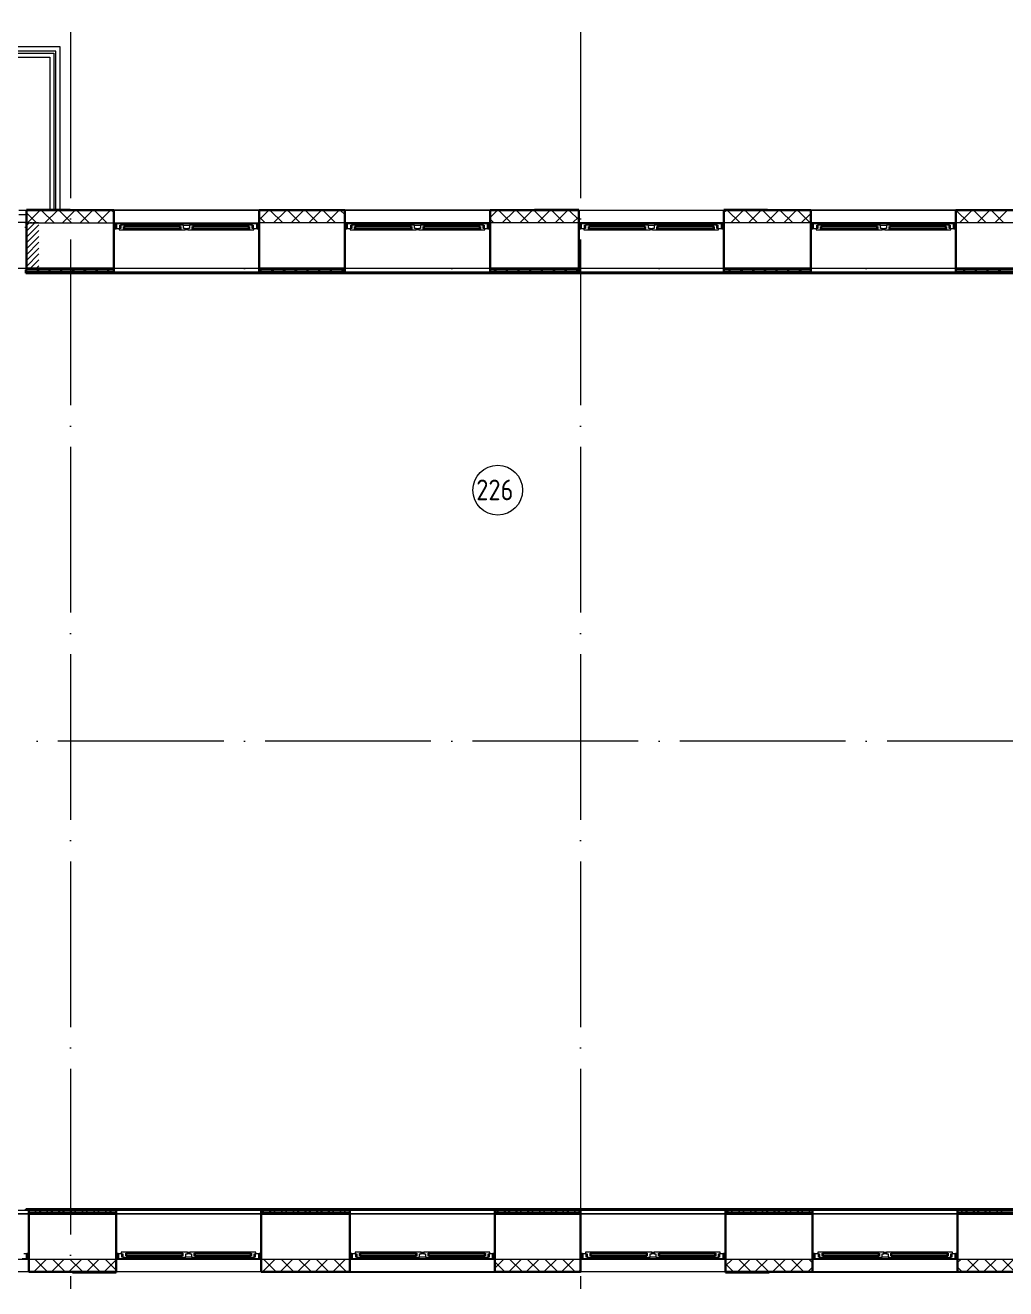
# Model space of a CAD drawing. Header units: millimetres. Extents: x -259809 to 472825, y -397243 to 31861.
# Drawn here: x 113081 to 124906, y -336616 to -321379 of the extents above; entities that cross this region are included whole.
import ezdxf

# ---------------------------------------------------------------- set-up
doc = ezdxf.new("R2010")
doc.units = ezdxf.units.MM
doc.linetypes.add('ADSK_Линия сетки', pattern=[25, 20, -2.5, 0, -2.5])
doc.linetypes.add('ADSK_Штриховая_ш2 п1_5', pattern=[4.5, 3, -1.5])
for name, color, linetype, lineweight in [('_ Окна', 252, 'Continuous', 30), ('Двери', 252, 'Continuous', 9), ('Лестницы', 252, 'Continuous', 9), ('Марки помещений', 252, 'Continuous', 20), ('Ограждение', 252, 'Continuous', 9), ('Окна', 252, 'Continuous', 9), ('Оси', 252, 'Continuous', 9), ('Стены внутренние', 252, 'Continuous', 18), ('Стены наружные', 252, 'Continuous', 18), ('Стены штриховка', 7, 'Continuous', 9)]:
    doc.layers.add(name, color=color, linetype=linetype, lineweight=lineweight)
doc.styles.add('GOST Common_2', font='', dxfattribs={"width": 0.9, "height": 250})
doc.styles.get('GOST Common_2').set_extended_font_data('GOST type B')

# ---------------------------------------------------------------- blocks, each defined once
blk = doc.blocks.new('2 этаж')
at = {"layer": 'Двери', "lineweight": 18, "true_color": 0x636466}
h = blk.add_hatch(dxfattribs=at)
h.set_pattern_fill('FP_2', color=251, style=0, pattern_type=2)
h.set_pattern_definition([(45, (111971.006, 28635.747), (-35.3553, 35.3553), [])])
h.paths.add_polyline_path([(113096, 28361), (113096, 28911), (112946, 28911), (112946, 28361)])
h.paths.add_polyline_path([(111096, 28361), (111246, 28361), (111246, 28911), (111096, 28911), (111096, 28383)])
at = {"layer": '_ Окна', "color": 251, "true_color": 0x636466}
for p, q in [((114026, 28901), (114001, 28901)), ((114001, 28843), (114026, 28843)), ((114026, 28843), (114026, 28901)), ((114124, 28867), (114121, 28867)), ((114121, 28867), (114121, 28835)), ((114121, 28835), (114124, 28835)), ((114801, 28867), (114124, 28867)), ((114124, 28867), (114124, 28835)), ((114124, 28835), (114124, 28867)), ((114124, 28835), (114801, 28835)), ((114801, 28835), (114801, 28867)), ((114801, 28867), (114801, 28835)), ((114804, 28867), (114801, 28867)), ((114801, 28835), (114804, 28835)), ((114804, 28835), (114804, 28867)), ((114951, 28867), (114948, 28867)), ((114948, 28867), (114948, 28835)), ((114948, 28835), (114951, 28835)), ((115628, 28867), (114951, 28867)), ((114951, 28867), (114951, 28835)), ((114951, 28835), (114951, 28867)), ((114951, 28835), (115628, 28835)), ((115628, 28835), (115628, 28867)), ((115628, 28867), (115628, 28835)), ((115631, 28867), (115628, 28867)), ((115628, 28835), (115631, 28835)), ((115631, 28835), (115631, 28867)), ((115751, 28901), (115726, 28901)), ((115726, 28901), (115726, 28843)), ((115726, 28843), (115751, 28843)), ((116811, 28901), (116786, 28901)), ((116786, 28843), (116811, 28843)), ((116811, 28843), (116811, 28901)), ((116909, 28867), (116906, 28867)), ((116906, 28867), (116906, 28835)), ((116906, 28835), (116909, 28835)), ((117586, 28867), (116909, 28867)), ((116909, 28867), (116909, 28835)), ((116909, 28835), (116909, 28867)), ((116909, 28835), (117586, 28835)), ((117586, 28835), (117586, 28867)), ((117586, 28867), (117586, 28835)), ((117589, 28867), (117586, 28867)), ((117586, 28835), (117589, 28835)), ((117589, 28835), (117589, 28867)), ((117736, 28867), (117733, 28867)), ((117733, 28867), (117733, 28835)), ((117733, 28835), (117736, 28835)), ((118413, 28867), (117736, 28867)), ((117736, 28867), (117736, 28835)), ((117736, 28835), (117736, 28867)), ((117736, 28835), (118413, 28835)), ((118413, 28835), (118413, 28867)), ((118413, 28867), (118413, 28835)), ((118416, 28867), (118413, 28867)), ((118413, 28835), (118416, 28835)), ((118416, 28835), (118416, 28867)), ((118536, 28901), (118511, 28901)), ((118511, 28901), (118511, 28843)), ((118511, 28843), (118536, 28843)), ((119631, 28901), (119606, 28901)), ((119606, 28843), (119631, 28843)), ((119631, 28843), (119631, 28901)), ((119729, 28867), (119726, 28867)), ((119726, 28867), (119726, 28835)), ((119726, 28835), (119729, 28835)), ((120406, 28867), (119729, 28867)), ((119729, 28867), (119729, 28835)), ((119729, 28835), (119729, 28867)), ((119729, 28835), (120406, 28835)), ((120406, 28835), (120406, 28867)), ((120406, 28867), (120406, 28835)), ((120409, 28867), (120406, 28867)), ((120406, 28835), (120409, 28835)), ((120409, 28835), (120409, 28867)), ((120556, 28867), (120553, 28867)), ((120553, 28867), (120553, 28835)), ((120553, 28835), (120556, 28835)), ((121233, 28867), (120556, 28867)), ((120556, 28867), (120556, 28835)), ((120556, 28835), (120556, 28867)), ((120556, 28835), (121233, 28835)), ((121233, 28835), (121233, 28867)), ((121233, 28867), (121233, 28835)), ((121236, 28867), (121233, 28867)), ((121233, 28835), (121236, 28835)), ((121236, 28835), (121236, 28867)), ((121356, 28901), (121331, 28901)), ((121331, 28901), (121331, 28843)), ((121331, 28843), (121356, 28843)), ((122431, 28901), (122406, 28901)), ((122406, 28843), (122431, 28843)), ((122431, 28843), (122431, 28901)), ((122529, 28867), (122526, 28867)), ((122526, 28867), (122526, 28835)), ((122526, 28835), (122529, 28835)), ((123206, 28867), (122529, 28867)), ((122529, 28867), (122529, 28835)), ((122529, 28835), (122529, 28867)), ((122529, 28835), (123206, 28835)), ((123206, 28835), (123206, 28867)), ((123206, 28867), (123206, 28835)), ((123209, 28867), (123206, 28867)), ((123206, 28835), (123209, 28835)), ((123209, 28835), (123209, 28867)), ((123356, 28867), (123353, 28867)), ((123353, 28867), (123353, 28835)), ((123353, 28835), (123356, 28835)), ((124033, 28867), (123356, 28867)), ((123356, 28867), (123356, 28835)), ((123356, 28835), (123356, 28867)), ((123356, 28835), (124033, 28835)), ((124033, 28835), (124033, 28867)), ((124033, 28867), (124033, 28835)), ((124036, 28867), (124033, 28867)), ((124033, 28835), (124036, 28835)), ((124036, 28835), (124036, 28867)), ((124156, 28901), (124131, 28901)), ((124131, 28901), (124131, 28843)), ((124131, 28843), (124156, 28843)), ((112976, 16479), (112951, 16479)), ((112951, 16479), (112951, 16421)), ((114051, 16479), (114026, 16479)), ((114051, 16421), (114051, 16479)), ((114149, 16487), (114146, 16487)), ((114146, 16487), (114146, 16455)), ((114826, 16487), (114149, 16487)), ((114149, 16487), (114149, 16455)), ((114149, 16455), (114149, 16487)), ((114826, 16455), (114826, 16487)), ((114826, 16487), (114826, 16455)), ((114829, 16487), (114826, 16487)), ((114829, 16455), (114829, 16487)), ((114976, 16487), (114973, 16487)), ((114973, 16487), (114973, 16455)), ((115653, 16487), (114976, 16487)), ((114976, 16487), (114976, 16455)), ((114976, 16455), (114976, 16487)), ((115653, 16455), (115653, 16487)), ((115653, 16487), (115653, 16455)), ((115656, 16487), (115653, 16487)), ((115656, 16455), (115656, 16487)), ((115776, 16479), (115751, 16479)), ((115751, 16479), (115751, 16421)), ((116871, 16479), (116846, 16479)), ((116871, 16421), (116871, 16479)), ((116969, 16487), (116966, 16487)), ((116966, 16487), (116966, 16455)), ((117646, 16487), (116969, 16487)), ((116969, 16487), (116969, 16455)), ((116969, 16455), (116969, 16487)), ((117646, 16455), (117646, 16487)), ((117646, 16487), (117646, 16455)), ((117649, 16487), (117646, 16487)), ((117649, 16455), (117649, 16487)), ((117796, 16487), (117793, 16487)), ((117793, 16487), (117793, 16455)), ((118473, 16487), (117796, 16487)), ((117796, 16487), (117796, 16455)), ((117796, 16455), (117796, 16487)), ((118473, 16455), (118473, 16487)), ((118473, 16487), (118473, 16455)), ((118476, 16487), (118473, 16487)), ((118476, 16455), (118476, 16487)), ((118596, 16479), (118571, 16479)), ((118571, 16479), (118571, 16421)), ((119651, 16479), (119626, 16479)), ((119651, 16421), (119651, 16479)), ((119749, 16487), (119746, 16487)), ((119746, 16487), (119746, 16455)), ((120426, 16487), (119749, 16487)), ((119749, 16487), (119749, 16455)), ((119749, 16455), (119749, 16487)), ((120426, 16455), (120426, 16487)), ((120426, 16487), (120426, 16455)), ((120429, 16487), (120426, 16487)), ((120429, 16455), (120429, 16487)), ((120576, 16487), (120573, 16487)), ((120573, 16487), (120573, 16455)), ((121253, 16487), (120576, 16487)), ((120576, 16487), (120576, 16455)), ((120576, 16455), (120576, 16487)), ((121253, 16455), (121253, 16487)), ((121253, 16487), (121253, 16455)), ((121256, 16487), (121253, 16487)), ((121256, 16455), (121256, 16487)), ((121376, 16479), (121351, 16479)), ((121351, 16479), (121351, 16421)), ((122451, 16479), (122426, 16479)), ((122451, 16421), (122451, 16479)), ((122549, 16487), (122546, 16487)), ((122546, 16487), (122546, 16455)), ((123226, 16487), (122549, 16487)), ((122549, 16487), (122549, 16455)), ((122549, 16455), (122549, 16487)), ((123226, 16455), (123226, 16487)), ((123226, 16487), (123226, 16455)), ((123229, 16487), (123226, 16487)), ((123229, 16455), (123229, 16487)), ((123376, 16487), (123373, 16487)), ((123373, 16487), (123373, 16455)), ((124053, 16487), (123376, 16487)), ((123376, 16487), (123376, 16455)), ((123376, 16455), (123376, 16487)), ((124053, 16455), (124053, 16487)), ((124053, 16487), (124053, 16455)), ((124056, 16487), (124053, 16487)), ((124056, 16455), (124056, 16487)), ((124176, 16479), (124151, 16479)), ((124151, 16479), (124151, 16421)), ((112951, 16421), (112976, 16421)), ((114026, 16421), (114051, 16421)), ((114146, 16455), (114149, 16455)), ((114149, 16455), (114826, 16455)), ((114826, 16455), (114829, 16455)), ((114973, 16455), (114976, 16455)), ((114976, 16455), (115653, 16455)), ((115653, 16455), (115656, 16455)), ((115751, 16421), (115776, 16421)), ((116846, 16421), (116871, 16421)), ((116966, 16455), (116969, 16455)), ((116969, 16455), (117646, 16455)), ((117646, 16455), (117649, 16455)), ((117793, 16455), (117796, 16455)), ((117796, 16455), (118473, 16455)), ((118473, 16455), (118476, 16455)), ((118571, 16421), (118596, 16421)), ((119626, 16421), (119651, 16421)), ((119746, 16455), (119749, 16455)), ((119749, 16455), (120426, 16455)), ((120426, 16455), (120429, 16455)), ((120573, 16455), (120576, 16455)), ((120576, 16455), (121253, 16455)), ((121253, 16455), (121256, 16455)), ((121351, 16421), (121376, 16421)), ((122426, 16421), (122451, 16421)), ((122546, 16455), (122549, 16455)), ((122549, 16455), (123226, 16455)), ((123226, 16455), (123229, 16455)), ((123373, 16455), (123376, 16455)), ((123376, 16455), (124053, 16455)), ((124053, 16455), (124056, 16455)), ((124151, 16421), (124176, 16421))]:
    blk.add_line(p, q, dxfattribs=at)
at = {"layer": '_ Окна', "color": 251, "lineweight": 18, "true_color": 0x636466}
for p, q in [((114085, 28901), (114026, 28901)), ((114026, 28901), (114026, 28843)), ((114026, 28843), (114064, 28843)), ((114084, 28843), (114064, 28843)), ((114064, 28843), (114064, 28826)), ((114064, 28826), (114120, 28826)), ((114072, 28843), (114072, 28884)), ((114072, 28884), (114084, 28884)), ((114084, 28884), (114084, 28843)), ((114134, 28884), (114084, 28884)), ((114090, 28884), (114085, 28901)), ((114120, 28826), (114121, 28827)), ((114121, 28835), (114121, 28867)), ((114121, 28867), (114139, 28867)), ((114139, 28835), (114121, 28835)), ((114121, 28827), (114122, 28826)), ((114122, 28826), (114137, 28826)), ((114139, 28867), (114134, 28884)), ((114137, 28826), (114139, 28835)), ((114791, 28884), (114786, 28867)), ((114786, 28867), (114804, 28867)), ((114804, 28835), (114786, 28835)), ((114786, 28835), (114788, 28826)), ((114788, 28826), (114803, 28826)), ((114841, 28884), (114791, 28884)), ((114803, 28826), (114804, 28827)), ((114804, 28867), (114804, 28835)), ((114804, 28827), (114805, 28826)), ((114805, 28826), (114861, 28826)), ((114841, 28843), (114841, 28884)), ((114861, 28843), (114841, 28843)), ((114861, 28826), (114861, 28843)), ((114911, 28843), (114891, 28843)), ((114891, 28843), (114891, 28826)), ((114891, 28826), (114947, 28826)), ((114911, 28884), (114911, 28843)), ((114961, 28884), (114911, 28884)), ((114947, 28826), (114948, 28827)), ((114948, 28835), (114948, 28867)), ((114948, 28867), (114966, 28867)), ((114966, 28835), (114948, 28835)), ((114948, 28827), (114949, 28826)), ((114949, 28826), (114964, 28826)), ((114966, 28867), (114961, 28884)), ((114964, 28826), (114966, 28835)), ((115618, 28884), (115613, 28867)), ((115613, 28867), (115631, 28867)), ((115631, 28835), (115613, 28835)), ((115613, 28835), (115615, 28826)), ((115615, 28826), (115630, 28826)), ((115668, 28884), (115618, 28884)), ((115630, 28826), (115631, 28827)), ((115631, 28867), (115631, 28835)), ((115631, 28827), (115632, 28826)), ((115632, 28826), (115688, 28826)), ((115667, 28901), (115662, 28884)), ((115726, 28901), (115667, 28901)), ((115668, 28843), (115668, 28884)), ((115668, 28884), (115680, 28884)), ((115688, 28843), (115668, 28843)), ((115680, 28884), (115680, 28843)), ((115688, 28826), (115688, 28843)), ((115688, 28843), (115726, 28843)), ((115726, 28843), (115726, 28901)), ((116870, 28901), (116811, 28901)), ((116811, 28901), (116811, 28843)), ((116811, 28843), (116849, 28843)), ((116869, 28843), (116849, 28843)), ((116849, 28843), (116849, 28826)), ((116849, 28826), (116905, 28826)), ((116857, 28843), (116857, 28884)), ((116857, 28884), (116869, 28884)), ((116869, 28884), (116869, 28843)), ((116919, 28884), (116869, 28884)), ((116875, 28884), (116870, 28901)), ((116905, 28826), (116906, 28827)), ((116906, 28835), (116906, 28867)), ((116906, 28867), (116924, 28867)), ((116924, 28835), (116906, 28835)), ((116906, 28827), (116907, 28826)), ((116907, 28826), (116922, 28826)), ((116924, 28867), (116919, 28884)), ((116922, 28826), (116924, 28835)), ((117576, 28884), (117571, 28867)), ((117571, 28867), (117589, 28867)), ((117589, 28835), (117571, 28835)), ((117571, 28835), (117573, 28826)), ((117573, 28826), (117588, 28826)), ((117626, 28884), (117576, 28884)), ((117588, 28826), (117589, 28827)), ((117589, 28867), (117589, 28835)), ((117589, 28827), (117590, 28826)), ((117590, 28826), (117646, 28826)), ((117626, 28843), (117626, 28884)), ((117646, 28843), (117626, 28843)), ((117646, 28826), (117646, 28843)), ((117696, 28843), (117676, 28843)), ((117676, 28843), (117676, 28826)), ((117676, 28826), (117732, 28826)), ((117696, 28884), (117696, 28843)), ((117746, 28884), (117696, 28884)), ((117732, 28826), (117733, 28827)), ((117733, 28835), (117733, 28867)), ((117733, 28867), (117751, 28867)), ((117751, 28835), (117733, 28835)), ((117733, 28827), (117734, 28826)), ((117734, 28826), (117749, 28826)), ((117751, 28867), (117746, 28884)), ((117749, 28826), (117751, 28835)), ((118403, 28884), (118398, 28867)), ((118398, 28867), (118416, 28867)), ((118416, 28835), (118398, 28835)), ((118398, 28835), (118400, 28826)), ((118400, 28826), (118415, 28826)), ((118453, 28884), (118403, 28884)), ((118415, 28826), (118416, 28827)), ((118416, 28867), (118416, 28835)), ((118416, 28827), (118417, 28826)), ((118417, 28826), (118473, 28826)), ((118452, 28901), (118447, 28884)), ((118511, 28901), (118452, 28901)), ((118453, 28843), (118453, 28884)), ((118453, 28884), (118465, 28884)), ((118473, 28843), (118453, 28843)), ((118465, 28884), (118465, 28843)), ((118473, 28826), (118473, 28843)), ((118473, 28843), (118511, 28843)), ((118511, 28843), (118511, 28901)), ((119690, 28901), (119631, 28901)), ((119631, 28901), (119631, 28843)), ((119631, 28843), (119669, 28843)), ((119689, 28843), (119669, 28843)), ((119669, 28843), (119669, 28826)), ((119669, 28826), (119725, 28826)), ((119677, 28843), (119677, 28884)), ((119677, 28884), (119689, 28884)), ((119689, 28884), (119689, 28843)), ((119739, 28884), (119689, 28884)), ((119695, 28884), (119690, 28901)), ((119725, 28826), (119726, 28827)), ((119726, 28835), (119726, 28867)), ((119726, 28867), (119744, 28867)), ((119744, 28835), (119726, 28835)), ((119726, 28827), (119727, 28826)), ((119727, 28826), (119742, 28826)), ((119744, 28867), (119739, 28884)), ((119742, 28826), (119744, 28835)), ((120396, 28884), (120391, 28867)), ((120391, 28867), (120409, 28867)), ((120409, 28835), (120391, 28835)), ((120391, 28835), (120393, 28826)), ((120393, 28826), (120408, 28826)), ((120446, 28884), (120396, 28884)), ((120408, 28826), (120409, 28827)), ((120409, 28867), (120409, 28835)), ((120409, 28827), (120410, 28826)), ((120410, 28826), (120466, 28826)), ((120446, 28843), (120446, 28884)), ((120466, 28843), (120446, 28843)), ((120466, 28826), (120466, 28843)), ((120516, 28843), (120496, 28843)), ((120496, 28843), (120496, 28826)), ((120496, 28826), (120552, 28826)), ((120516, 28884), (120516, 28843)), ((120566, 28884), (120516, 28884)), ((120552, 28826), (120553, 28827)), ((120553, 28835), (120553, 28867)), ((120553, 28867), (120571, 28867)), ((120571, 28835), (120553, 28835)), ((120553, 28827), (120554, 28826)), ((120554, 28826), (120569, 28826)), ((120571, 28867), (120566, 28884)), ((120569, 28826), (120571, 28835)), ((121223, 28884), (121218, 28867)), ((121218, 28867), (121236, 28867)), ((121236, 28835), (121218, 28835)), ((121218, 28835), (121220, 28826)), ((121220, 28826), (121235, 28826)), ((121273, 28884), (121223, 28884)), ((121235, 28826), (121236, 28827)), ((121236, 28867), (121236, 28835)), ((121236, 28827), (121237, 28826)), ((121237, 28826), (121293, 28826)), ((121272, 28901), (121267, 28884)), ((121331, 28901), (121272, 28901)), ((121273, 28843), (121273, 28884)), ((121273, 28884), (121285, 28884)), ((121293, 28843), (121273, 28843)), ((121285, 28884), (121285, 28843)), ((121293, 28826), (121293, 28843)), ((121293, 28843), (121331, 28843)), ((121331, 28843), (121331, 28901)), ((122490, 28901), (122431, 28901)), ((122431, 28901), (122431, 28843)), ((122431, 28843), (122469, 28843)), ((122489, 28843), (122469, 28843)), ((122469, 28843), (122469, 28826)), ((122469, 28826), (122525, 28826)), ((122477, 28843), (122477, 28884)), ((122477, 28884), (122489, 28884)), ((122489, 28884), (122489, 28843)), ((122539, 28884), (122489, 28884)), ((122495, 28884), (122490, 28901)), ((122525, 28826), (122526, 28827)), ((122526, 28835), (122526, 28867)), ((122526, 28867), (122544, 28867)), ((122544, 28835), (122526, 28835)), ((122526, 28827), (122527, 28826)), ((122527, 28826), (122542, 28826)), ((122544, 28867), (122539, 28884)), ((122542, 28826), (122544, 28835)), ((123196, 28884), (123191, 28867)), ((123191, 28867), (123209, 28867)), ((123209, 28835), (123191, 28835)), ((123191, 28835), (123193, 28826)), ((123193, 28826), (123208, 28826)), ((123246, 28884), (123196, 28884)), ((123208, 28826), (123209, 28827)), ((123209, 28867), (123209, 28835)), ((123209, 28827), (123210, 28826)), ((123210, 28826), (123266, 28826)), ((123246, 28843), (123246, 28884)), ((123266, 28843), (123246, 28843)), ((123266, 28826), (123266, 28843)), ((123316, 28843), (123296, 28843)), ((123296, 28843), (123296, 28826)), ((123296, 28826), (123352, 28826)), ((123316, 28884), (123316, 28843)), ((123366, 28884), (123316, 28884)), ((123352, 28826), (123353, 28827)), ((123353, 28835), (123353, 28867)), ((123353, 28867), (123371, 28867)), ((123371, 28835), (123353, 28835)), ((123353, 28827), (123354, 28826)), ((123354, 28826), (123369, 28826)), ((123371, 28867), (123366, 28884)), ((123369, 28826), (123371, 28835)), ((124023, 28884), (124018, 28867)), ((124018, 28867), (124036, 28867)), ((124036, 28835), (124018, 28835)), ((124018, 28835), (124020, 28826)), ((124020, 28826), (124035, 28826)), ((124073, 28884), (124023, 28884)), ((124035, 28826), (124036, 28827)), ((124036, 28867), (124036, 28835)), ((124036, 28827), (124037, 28826)), ((124037, 28826), (124093, 28826)), ((124072, 28901), (124067, 28884)), ((124131, 28901), (124072, 28901)), ((124073, 28843), (124073, 28884)), ((124073, 28884), (124085, 28884)), ((124093, 28843), (124073, 28843)), ((124085, 28884), (124085, 28843)), ((124093, 28826), (124093, 28843)), ((124093, 28843), (124131, 28843)), ((124131, 28843), (124131, 28901)), ((112951, 16479), (112913, 16479)), ((112951, 16421), (112951, 16479)), ((114089, 16479), (114051, 16479)), ((114051, 16479), (114051, 16421)), ((114145, 16496), (114089, 16496)), ((114089, 16496), (114089, 16479)), ((114089, 16479), (114109, 16479)), ((114097, 16438), (114097, 16479)), ((114109, 16479), (114109, 16438)), ((114146, 16495), (114145, 16496)), ((114147, 16496), (114146, 16495)), ((114146, 16455), (114146, 16487)), ((114146, 16487), (114164, 16487)), ((114162, 16496), (114147, 16496)), ((114164, 16487), (114162, 16496)), ((114813, 16496), (114811, 16487)), ((114811, 16487), (114829, 16487)), ((114828, 16496), (114813, 16496)), ((114829, 16495), (114828, 16496)), ((114830, 16496), (114829, 16495)), ((114829, 16487), (114829, 16455)), ((114886, 16496), (114830, 16496)), ((114866, 16438), (114866, 16479)), ((114866, 16479), (114886, 16479)), ((114886, 16479), (114886, 16496)), ((114972, 16496), (114916, 16496)), ((114916, 16496), (114916, 16479)), ((114916, 16479), (114936, 16479)), ((114936, 16479), (114936, 16438)), ((114973, 16495), (114972, 16496)), ((114974, 16496), (114973, 16495)), ((114973, 16455), (114973, 16487)), ((114973, 16487), (114991, 16487)), ((114989, 16496), (114974, 16496)), ((114991, 16487), (114989, 16496)), ((115640, 16496), (115638, 16487)), ((115638, 16487), (115656, 16487)), ((115655, 16496), (115640, 16496)), ((115656, 16495), (115655, 16496)), ((115657, 16496), (115656, 16495)), ((115656, 16487), (115656, 16455)), ((115713, 16496), (115657, 16496)), ((115693, 16438), (115693, 16479)), ((115693, 16479), (115713, 16479)), ((115705, 16479), (115705, 16438)), ((115713, 16479), (115713, 16496)), ((115751, 16479), (115713, 16479)), ((115751, 16421), (115751, 16479)), ((116909, 16479), (116871, 16479)), ((116871, 16479), (116871, 16421)), ((116965, 16496), (116909, 16496)), ((116909, 16496), (116909, 16479)), ((116909, 16479), (116929, 16479)), ((116917, 16438), (116917, 16479)), ((116929, 16479), (116929, 16438)), ((116966, 16495), (116965, 16496)), ((116967, 16496), (116966, 16495)), ((116966, 16455), (116966, 16487)), ((116966, 16487), (116984, 16487)), ((116982, 16496), (116967, 16496)), ((116984, 16487), (116982, 16496)), ((117633, 16496), (117631, 16487)), ((117631, 16487), (117649, 16487)), ((117648, 16496), (117633, 16496)), ((117649, 16495), (117648, 16496)), ((117650, 16496), (117649, 16495)), ((117649, 16487), (117649, 16455)), ((117706, 16496), (117650, 16496)), ((117686, 16438), (117686, 16479)), ((117686, 16479), (117706, 16479)), ((117706, 16479), (117706, 16496)), ((117792, 16496), (117736, 16496)), ((117736, 16496), (117736, 16479)), ((117736, 16479), (117756, 16479)), ((117756, 16479), (117756, 16438)), ((117793, 16495), (117792, 16496)), ((117794, 16496), (117793, 16495)), ((117793, 16455), (117793, 16487)), ((117793, 16487), (117811, 16487)), ((117809, 16496), (117794, 16496)), ((117811, 16487), (117809, 16496)), ((118460, 16496), (118458, 16487)), ((118458, 16487), (118476, 16487)), ((118475, 16496), (118460, 16496)), ((118476, 16495), (118475, 16496)), ((118477, 16496), (118476, 16495)), ((118476, 16487), (118476, 16455)), ((118533, 16496), (118477, 16496)), ((118513, 16438), (118513, 16479)), ((118513, 16479), (118533, 16479)), ((118525, 16479), (118525, 16438)), ((118533, 16479), (118533, 16496)), ((118571, 16479), (118533, 16479)), ((118571, 16421), (118571, 16479)), ((119689, 16479), (119651, 16479)), ((119651, 16479), (119651, 16421)), ((119745, 16496), (119689, 16496)), ((119689, 16496), (119689, 16479)), ((119689, 16479), (119709, 16479)), ((119697, 16438), (119697, 16479)), ((119709, 16479), (119709, 16438)), ((119746, 16495), (119745, 16496)), ((119747, 16496), (119746, 16495)), ((119746, 16455), (119746, 16487)), ((119746, 16487), (119764, 16487)), ((119762, 16496), (119747, 16496)), ((119764, 16487), (119762, 16496)), ((120413, 16496), (120411, 16487)), ((120411, 16487), (120429, 16487)), ((120428, 16496), (120413, 16496)), ((120429, 16495), (120428, 16496)), ((120430, 16496), (120429, 16495)), ((120429, 16487), (120429, 16455)), ((120486, 16496), (120430, 16496)), ((120466, 16438), (120466, 16479)), ((120466, 16479), (120486, 16479)), ((120486, 16479), (120486, 16496)), ((120572, 16496), (120516, 16496)), ((120516, 16496), (120516, 16479)), ((120516, 16479), (120536, 16479)), ((120536, 16479), (120536, 16438)), ((120573, 16495), (120572, 16496)), ((120574, 16496), (120573, 16495)), ((120573, 16455), (120573, 16487)), ((120573, 16487), (120591, 16487)), ((120589, 16496), (120574, 16496)), ((120591, 16487), (120589, 16496)), ((121240, 16496), (121238, 16487)), ((121238, 16487), (121256, 16487)), ((121255, 16496), (121240, 16496)), ((121256, 16495), (121255, 16496)), ((121257, 16496), (121256, 16495)), ((121256, 16487), (121256, 16455)), ((121313, 16496), (121257, 16496)), ((121293, 16438), (121293, 16479)), ((121293, 16479), (121313, 16479)), ((121305, 16479), (121305, 16438)), ((121313, 16479), (121313, 16496)), ((121351, 16479), (121313, 16479)), ((121351, 16421), (121351, 16479)), ((122489, 16479), (122451, 16479)), ((122451, 16479), (122451, 16421)), ((122545, 16496), (122489, 16496)), ((122489, 16496), (122489, 16479)), ((122489, 16479), (122509, 16479)), ((122497, 16438), (122497, 16479)), ((122509, 16479), (122509, 16438)), ((122546, 16495), (122545, 16496)), ((122547, 16496), (122546, 16495)), ((122546, 16455), (122546, 16487)), ((122546, 16487), (122564, 16487)), ((122562, 16496), (122547, 16496)), ((122564, 16487), (122562, 16496)), ((123213, 16496), (123211, 16487)), ((123211, 16487), (123229, 16487)), ((123228, 16496), (123213, 16496)), ((123229, 16495), (123228, 16496)), ((123230, 16496), (123229, 16495)), ((123229, 16487), (123229, 16455)), ((123286, 16496), (123230, 16496)), ((123266, 16438), (123266, 16479)), ((123266, 16479), (123286, 16479)), ((123286, 16479), (123286, 16496)), ((123372, 16496), (123316, 16496)), ((123316, 16496), (123316, 16479)), ((123316, 16479), (123336, 16479)), ((123336, 16479), (123336, 16438)), ((123373, 16495), (123372, 16496)), ((123374, 16496), (123373, 16495)), ((123373, 16455), (123373, 16487)), ((123373, 16487), (123391, 16487)), ((123389, 16496), (123374, 16496)), ((123391, 16487), (123389, 16496)), ((124040, 16496), (124038, 16487)), ((124038, 16487), (124056, 16487)), ((124055, 16496), (124040, 16496)), ((124056, 16495), (124055, 16496)), ((124057, 16496), (124056, 16495)), ((124056, 16487), (124056, 16455)), ((124113, 16496), (124057, 16496)), ((124093, 16438), (124093, 16479)), ((124093, 16479), (124113, 16479)), ((124105, 16479), (124105, 16438)), ((124113, 16479), (124113, 16496)), ((124151, 16479), (124113, 16479)), ((124151, 16421), (124151, 16479)), ((112892, 16421), (112951, 16421)), ((114051, 16421), (114110, 16421)), ((114109, 16438), (114097, 16438)), ((114109, 16438), (114159, 16438)), ((114110, 16421), (114115, 16438)), ((114164, 16455), (114146, 16455)), ((114159, 16438), (114164, 16455)), ((114829, 16455), (114811, 16455)), ((114811, 16455), (114816, 16438)), ((114816, 16438), (114866, 16438)), ((114936, 16438), (114986, 16438)), ((114991, 16455), (114973, 16455)), ((114986, 16438), (114991, 16455)), ((115656, 16455), (115638, 16455)), ((115638, 16455), (115643, 16438)), ((115643, 16438), (115693, 16438)), ((115687, 16438), (115692, 16421)), ((115692, 16421), (115751, 16421)), ((115705, 16438), (115693, 16438)), ((116871, 16421), (116930, 16421)), ((116929, 16438), (116917, 16438)), ((116929, 16438), (116979, 16438)), ((116930, 16421), (116935, 16438)), ((116984, 16455), (116966, 16455)), ((116979, 16438), (116984, 16455)), ((117649, 16455), (117631, 16455)), ((117631, 16455), (117636, 16438)), ((117636, 16438), (117686, 16438)), ((117756, 16438), (117806, 16438)), ((117811, 16455), (117793, 16455)), ((117806, 16438), (117811, 16455)), ((118476, 16455), (118458, 16455)), ((118458, 16455), (118463, 16438)), ((118463, 16438), (118513, 16438)), ((118507, 16438), (118512, 16421)), ((118512, 16421), (118571, 16421)), ((118525, 16438), (118513, 16438)), ((119651, 16421), (119710, 16421)), ((119709, 16438), (119697, 16438)), ((119709, 16438), (119759, 16438)), ((119710, 16421), (119715, 16438)), ((119764, 16455), (119746, 16455)), ((119759, 16438), (119764, 16455)), ((120429, 16455), (120411, 16455)), ((120411, 16455), (120416, 16438)), ((120416, 16438), (120466, 16438)), ((120536, 16438), (120586, 16438)), ((120591, 16455), (120573, 16455)), ((120586, 16438), (120591, 16455)), ((121256, 16455), (121238, 16455)), ((121238, 16455), (121243, 16438)), ((121243, 16438), (121293, 16438)), ((121287, 16438), (121292, 16421)), ((121292, 16421), (121351, 16421)), ((121305, 16438), (121293, 16438)), ((122451, 16421), (122510, 16421)), ((122509, 16438), (122497, 16438)), ((122509, 16438), (122559, 16438)), ((122510, 16421), (122515, 16438)), ((122564, 16455), (122546, 16455)), ((122559, 16438), (122564, 16455)), ((123229, 16455), (123211, 16455)), ((123211, 16455), (123216, 16438)), ((123216, 16438), (123266, 16438)), ((123336, 16438), (123386, 16438)), ((123391, 16455), (123373, 16455)), ((123386, 16438), (123391, 16455)), ((124056, 16455), (124038, 16455)), ((124038, 16455), (124043, 16438)), ((124043, 16438), (124093, 16438)), ((124087, 16438), (124092, 16421)), ((124092, 16421), (124151, 16421)), ((124105, 16438), (124093, 16438))]:
    blk.add_line(p, q, dxfattribs=at)
at = {"layer": 'Двери', "color": 251, "true_color": 0x636466}
for p, q in [((112946, 28911), (112926, 28911)), ((112926, 28861), (112946, 28861)), ((112946, 28861), (112946, 28911))]:
    blk.add_line(p, q, dxfattribs=at)
at = {"layer": 'Двери', "color": 251, "linetype": 'ADSK_Штриховая_ш2 п1_5', "true_color": 0x636466}
for p, q in [((113096, 28911), (112946, 28911)), ((112946, 28911), (112946, 28361)), ((112946, 28361), (113096, 28361))]:
    blk.add_line(p, q, dxfattribs=at)
at = {"layer": 'Лестницы', "color": 251, "true_color": 0x636466}
for p, q in [((113351, 31033), (110626, 31033)), ((113301, 30983), (110676, 30983)), ((113301, 29068), (113301, 30983)), ((113351, 29068), (113351, 31033)), ((112854, 29063), (112946, 29063)), ((112854, 29013), (112946, 29013))]:
    blk.add_line(p, q, dxfattribs=at)
at = {"layer": 'Марки помещений', "color": 251, "true_color": 0x636466}
blk.add_circle((118629, 25688), 300, dxfattribs=at)
at = {"layer": 'Ограждение', "color": 251, "true_color": 0x636466}
for p, q in [((110701, 30958), (113276, 30958)), ((113276, 30958), (113276, 29068)), ((110751, 30908), (113226, 30908)), ((113226, 30908), (113226, 29068))]:
    blk.add_line(p, q, dxfattribs=at)
at = {"layer": 'Окна', "color": 251, "true_color": 0x636466}
for p, q in [((115667, 28901), (114085, 28901)), ((114120, 28826), (114122, 28826)), ((114791, 28884), (114134, 28884)), ((114137, 28826), (114788, 28826)), ((114803, 28826), (114805, 28826)), ((114841, 28884), (114911, 28884)), ((114861, 28843), (114891, 28843)), ((114891, 28826), (114861, 28826)), ((114947, 28826), (114949, 28826)), ((115618, 28884), (114961, 28884)), ((114964, 28826), (115615, 28826)), ((115630, 28826), (115632, 28826)), ((118452, 28901), (116870, 28901)), ((116905, 28826), (116907, 28826)), ((117576, 28884), (116919, 28884)), ((116922, 28826), (117573, 28826)), ((117588, 28826), (117590, 28826)), ((117626, 28884), (117696, 28884)), ((117646, 28843), (117676, 28843)), ((117676, 28826), (117646, 28826)), ((117732, 28826), (117734, 28826)), ((118403, 28884), (117746, 28884)), ((117749, 28826), (118400, 28826)), ((118415, 28826), (118417, 28826)), ((121272, 28901), (119690, 28901)), ((119725, 28826), (119727, 28826)), ((120396, 28884), (119739, 28884)), ((119742, 28826), (120393, 28826)), ((120408, 28826), (120410, 28826)), ((120446, 28884), (120516, 28884)), ((120466, 28843), (120496, 28843)), ((120496, 28826), (120466, 28826)), ((120552, 28826), (120554, 28826)), ((121223, 28884), (120566, 28884)), ((120569, 28826), (121220, 28826)), ((121235, 28826), (121237, 28826)), ((124072, 28901), (122490, 28901)), ((122525, 28826), (122527, 28826)), ((123196, 28884), (122539, 28884)), ((122542, 28826), (123193, 28826)), ((123208, 28826), (123210, 28826)), ((123246, 28884), (123316, 28884)), ((123266, 28843), (123296, 28843)), ((123296, 28826), (123266, 28826)), ((123352, 28826), (123354, 28826)), ((124023, 28884), (123366, 28884)), ((123369, 28826), (124020, 28826)), ((124035, 28826), (124037, 28826)), ((114147, 16496), (114145, 16496)), ((114813, 16496), (114162, 16496)), ((114830, 16496), (114828, 16496)), ((114886, 16496), (114916, 16496)), ((114916, 16479), (114886, 16479)), ((114974, 16496), (114972, 16496)), ((115640, 16496), (114989, 16496)), ((115657, 16496), (115655, 16496)), ((116967, 16496), (116965, 16496)), ((117633, 16496), (116982, 16496)), ((117650, 16496), (117648, 16496)), ((117706, 16496), (117736, 16496)), ((117736, 16479), (117706, 16479)), ((117794, 16496), (117792, 16496)), ((118460, 16496), (117809, 16496)), ((118477, 16496), (118475, 16496)), ((119747, 16496), (119745, 16496)), ((120413, 16496), (119762, 16496)), ((120430, 16496), (120428, 16496)), ((120486, 16496), (120516, 16496)), ((120516, 16479), (120486, 16479)), ((120574, 16496), (120572, 16496)), ((121240, 16496), (120589, 16496)), ((121257, 16496), (121255, 16496)), ((122547, 16496), (122545, 16496)), ((123213, 16496), (122562, 16496)), ((123230, 16496), (123228, 16496)), ((123286, 16496), (123316, 16496)), ((123316, 16479), (123286, 16479)), ((123374, 16496), (123372, 16496)), ((124040, 16496), (123389, 16496)), ((124057, 16496), (124055, 16496)), ((114110, 16421), (115692, 16421)), ((114159, 16438), (114816, 16438)), ((114936, 16438), (114866, 16438)), ((114986, 16438), (115643, 16438)), ((116930, 16421), (118512, 16421)), ((116979, 16438), (117636, 16438)), ((117756, 16438), (117686, 16438)), ((117806, 16438), (118463, 16438)), ((119710, 16421), (121292, 16421)), ((119759, 16438), (120416, 16438)), ((120536, 16438), (120466, 16438)), ((120586, 16438), (121243, 16438)), ((122510, 16421), (124092, 16421)), ((122559, 16438), (123216, 16438)), ((123336, 16438), (123266, 16438)), ((123386, 16438), (124043, 16438))]:
    blk.add_line(p, q, dxfattribs=at)
at = {"layer": 'Оси', "color": 251, "linetype": 'ADSK_Линия сетки', "ltscale": 100, "true_color": 0x636466}
for p, q in [((113476, 33711), (113476, 16057)), ((119626, 33711), (119626, 16057)), ((165326, 28361), (93604, 28361)), ((165326, 22661), (93566, 22661)), ((165326, 16961), (93604, 16961))]:
    blk.add_line(p, q, dxfattribs=at)
at = {"layer": 'Стены внутренние', "color": 251, "lineweight": 30, "true_color": 0x636466}
for p, q in [((112946, 28361), (112946, 29063)), ((114001, 29063), (112946, 29063)), ((114001, 28361), (114001, 29063)), ((115751, 28361), (115751, 29063)), ((115751, 29063), (116786, 29063)), ((116786, 28361), (116786, 29063)), ((118536, 28361), (118536, 29063)), ((119606, 29063), (118536, 29063)), ((119606, 28361), (119606, 29063)), ((121356, 28361), (121356, 29063)), ((121356, 29063), (122406, 29063)), ((122406, 28361), (122406, 29063)), ((124156, 28361), (124156, 29063)), ((124156, 29063), (125186, 29063)), ((114001, 28361), (112946, 28361)), ((116786, 28361), (115751, 28361)), ((119606, 28361), (118536, 28361)), ((122406, 28361), (121356, 28361)), ((125186, 28361), (124156, 28361)), ((112976, 16961), (114026, 16961)), ((112976, 16961), (112976, 16259)), ((114026, 16961), (114026, 16259)), ((115776, 16961), (116846, 16961)), ((115776, 16961), (115776, 16259)), ((116846, 16961), (116846, 16259)), ((118596, 16961), (119626, 16961)), ((118596, 16961), (118596, 16259)), ((119626, 16961), (119626, 16259)), ((121376, 16961), (122426, 16961)), ((121376, 16961), (121376, 16259)), ((122426, 16961), (122426, 16259)), ((124176, 16961), (125246, 16961)), ((124176, 16961), (124176, 16259)), ((114026, 16259), (112976, 16259)), ((115776, 16259), (116846, 16259)), ((118596, 16259), (119626, 16259)), ((121376, 16259), (122426, 16259)), ((124176, 16259), (125246, 16259))]:
    blk.add_line(p, q, dxfattribs=at)
at = {"layer": 'Стены внутренние', "color": 251, "linetype": 'Continuous', "lineweight": 9, "true_color": 0x636466}
for p, q in [((112947, 29054), (112946, 29055)), ((113066, 28911), (112948, 29028)), ((112956, 28911), (113106, 29061)), ((113086, 29063), (113085, 29061)), ((113278, 28911), (113128, 29061)), ((113168, 28911), (113318, 29061)), ((113490, 28911), (113340, 29061)), ((113380, 28911), (113530, 29061)), ((113529, 29061), (113528, 29063)), ((113702, 28911), (113552, 29061)), ((113593, 28911), (113743, 29061)), ((113914, 28911), (113764, 29061)), ((113805, 28911), (113955, 29061)), ((113999, 29038), (113976, 29061)), ((115751, 28948), (115864, 29061)), ((115823, 28911), (115751, 28983)), ((116036, 28911), (115886, 29061)), ((115902, 29063), (115901, 29061)), ((115926, 28911), (116076, 29061)), ((116248, 28911), (116098, 29061)), ((116138, 28911), (116288, 29061)), ((116460, 28911), (116310, 29061)), ((116350, 28911), (116500, 29061)), ((116672, 28911), (116522, 29061)), ((116562, 28911), (116712, 29061)), ((116784, 29011), (116734, 29061)), ((118536, 28975), (118622, 29061)), ((118581, 28911), (118536, 28956)), ((118793, 28911), (118643, 29061)), ((118684, 28911), (118834, 29061)), ((118809, 29061), (118808, 29063)), ((119005, 28911), (118855, 29061)), ((118896, 28911), (119046, 29061)), ((119218, 28911), (119068, 29061)), ((119108, 28911), (119258, 29061)), ((119430, 28911), (119280, 29061)), ((119320, 28911), (119470, 29061)), ((119395, 29061), (119395, 29062)), ((119606, 28947), (119492, 29061)), ((119532, 28911), (119606, 28985)), ((121358, 29039), (121379, 29061)), ((121551, 28911), (121401, 29061)), ((121441, 28911), (121591, 29061)), ((121763, 28911), (121613, 29061)), ((121654, 28911), (121804, 29061)), ((121975, 28911), (121825, 29061)), ((121866, 28911), (122016, 29061)), ((122187, 28911), (122037, 29061)), ((122078, 28911), (122228, 29061)), ((122094, 29061), (122093, 29063)), ((122399, 28911), (122249, 29061)), ((122290, 28911), (122404, 29025)), ((124309, 28911), (124159, 29061)), ((124199, 28911), (124349, 29061)), ((124521, 28911), (124371, 29061)), ((124411, 28911), (124561, 29061)), ((124733, 28911), (124583, 29061)), ((124623, 28911), (124773, 29061)), ((116775, 28911), (116786, 28922)), ((113034, 16261), (113184, 16411)), ((113200, 16261), (113050, 16411)), ((113246, 16261), (113396, 16411)), ((113412, 16261), (113262, 16411)), ((113458, 16261), (113608, 16411)), ((113624, 16261), (113474, 16411)), ((113670, 16261), (113820, 16411)), ((113836, 16261), (113686, 16411)), ((113883, 16261), (114026, 16404)), ((114024, 16285), (113898, 16411)), ((114024, 16332), (114026, 16332)), ((115792, 16261), (115942, 16411)), ((115958, 16261), (115808, 16411)), ((116004, 16261), (116154, 16411)), ((116170, 16261), (116020, 16411)), ((116216, 16261), (116366, 16411)), ((116382, 16261), (116232, 16411)), ((116428, 16261), (116578, 16411)), ((116594, 16261), (116444, 16411)), ((116640, 16261), (116790, 16411)), ((116806, 16261), (116656, 16411)), ((118715, 16261), (118596, 16380)), ((118598, 16309), (118700, 16411)), ((118762, 16261), (118912, 16411)), ((118927, 16261), (118777, 16411)), ((118974, 16261), (119124, 16411)), ((119140, 16261), (118990, 16411)), ((119186, 16261), (119336, 16411)), ((119352, 16261), (119202, 16411)), ((119398, 16261), (119548, 16411)), ((119564, 16261), (119414, 16411)), ((119626, 16411), (119626, 16411)), ((121473, 16261), (121376, 16358)), ((121378, 16332), (121457, 16411)), ((121519, 16261), (121669, 16411)), ((121685, 16261), (121535, 16411)), ((121731, 16261), (121881, 16411)), ((121897, 16261), (121747, 16411)), ((121944, 16261), (122094, 16411)), ((122109, 16261), (121959, 16411)), ((122156, 16261), (122306, 16411)), ((122322, 16261), (122172, 16411)), ((122368, 16261), (122424, 16317)), ((122426, 16368), (122384, 16411)), ((124176, 16372), (124215, 16411)), ((124178, 16307), (124176, 16310)), ((124231, 16261), (124178, 16313)), ((124277, 16261), (124427, 16411)), ((124443, 16261), (124293, 16411)), ((124489, 16261), (124639, 16411)), ((124655, 16261), (124505, 16411)), ((124701, 16261), (124851, 16411)), ((124867, 16261), (124717, 16411)), ((112988, 16261), (112978, 16270)), ((113086, 16261), (113085, 16259)), ((115902, 16261), (115902, 16261)), ((118600, 16261), (118599, 16259)), ((119396, 16259), (119394, 16261)), ((119421, 16261), (119420, 16259)), ((119610, 16261), (119624, 16275)), ((121415, 16261), (121414, 16259)), ((122237, 16261), (122236, 16259)), ((124675, 16259), (124674, 16261))]:
    blk.add_line(p, q, dxfattribs=at)
at = {"layer": 'Стены внутренние', "color": 251, "true_color": 0x636466}
for p, q in [((114001, 29063), (115751, 29063)), ((116786, 29063), (118536, 29063)), ((119606, 29063), (121356, 29063)), ((122406, 29063), (124156, 29063)), ((111246, 28921), (112946, 28921)), ((112946, 28911), (115750, 28911)), ((131231, 28911), (115751, 28911)), ((118536, 28911), (115751, 28911)), ((112946, 28361), (111246, 28361)), ((115751, 28361), (114001, 28361)), ((118536, 28361), (116786, 28361)), ((121356, 28361), (119606, 28361)), ((124156, 28361), (122406, 28361)), ((111226, 16961), (112976, 16961)), ((114026, 16961), (115776, 16961)), ((116846, 16961), (118596, 16961)), ((119626, 16961), (121376, 16961)), ((122426, 16961), (124176, 16961)), ((114026, 16411), (107126, 16411)), ((119626, 16411), (114027, 16411)), ((122426, 16411), (119632, 16411)), ((130724, 16411), (122431, 16411)), ((112976, 16259), (111226, 16259)), ((115776, 16259), (114026, 16259)), ((118596, 16259), (116846, 16259)), ((121376, 16259), (119626, 16259)), ((124176, 16259), (122426, 16259))]:
    blk.add_line(p, q, dxfattribs=at)
at = {"layer": 'Стены наружные', "color": 251, "lineweight": 30, "true_color": 0x636466}
for p, q in [((113471, 29068), (112946, 29068)), ((112946, 29068), (112946, 29063)), ((112946, 29063), (113471, 29063)), ((113471, 29068), (113471, 29063)), ((119071, 29068), (119606, 29068)), ((119071, 29068), (119071, 29063)), ((119071, 29063), (119606, 29063)), ((119606, 29068), (119606, 29063)), ((121881, 29068), (121356, 29068)), ((121356, 29068), (121356, 29063)), ((121356, 29063), (121881, 29063)), ((121881, 29068), (121881, 29063)), ((112936, 28346), (112946, 28346)), ((112936, 28316), (112936, 28346)), ((112946, 28346), (112946, 28361)), ((114001, 28316), (114001, 28361)), ((115751, 28316), (115751, 28361)), ((116786, 28316), (116786, 28361)), ((118536, 28316), (118536, 28361)), ((119606, 28316), (119606, 28361)), ((121356, 28316), (121356, 28361)), ((122406, 28316), (122406, 28361)), ((124156, 28316), (124156, 28361)), ((114001, 28316), (112936, 28316)), ((130071, 28311), (112936, 28311)), ((112936, 28306), (112936, 28311)), ((112936, 28306), (130071, 28306)), ((116786, 28316), (115751, 28316)), ((119606, 28316), (118536, 28316)), ((122406, 28316), (121356, 28316)), ((125186, 28316), (124156, 28316)), ((130071, 17016), (112936, 17016)), ((112936, 17011), (112936, 17016)), ((112936, 17011), (130071, 17011)), ((112976, 17006), (114026, 17006)), ((112976, 17006), (112976, 16961)), ((114026, 16961), (112976, 16961)), ((114026, 17006), (114026, 16961)), ((115776, 17006), (116846, 17006)), ((115776, 17006), (115776, 16961)), ((115776, 16961), (116846, 16961)), ((116846, 17006), (116846, 16961)), ((118596, 17006), (119626, 17006)), ((118596, 17006), (118596, 16961)), ((118596, 16961), (119626, 16961)), ((119626, 17006), (119626, 16961)), ((121376, 17006), (122426, 17006)), ((121376, 17006), (121376, 16961)), ((121376, 16961), (122426, 16961)), ((122426, 17006), (122426, 16961)), ((124176, 17006), (125246, 17006)), ((124176, 17006), (124176, 16961)), ((124176, 16961), (125246, 16961)), ((113501, 16259), (114026, 16259)), ((113501, 16259), (113501, 16254)), ((114026, 16254), (113501, 16254)), ((114026, 16259), (114026, 16254)), ((121901, 16258), (121376, 16258)), ((121376, 16258), (121376, 16253)), ((121376, 16253), (121901, 16253)), ((121901, 16258), (121901, 16253))]:
    blk.add_line(p, q, dxfattribs=at)
at = {"layer": 'Стены наружные', "color": 251, "linetype": 'Continuous', "lineweight": 9, "true_color": 0x636466}
for p, q in [((113089, 29068), (113086, 29063)), ((112936, 28325), (112957, 28346)), ((113095, 28316), (113065, 28346)), ((113068, 28316), (113098, 28346)), ((113236, 28316), (113206, 28346)), ((113210, 28316), (113240, 28346)), ((113240, 28346), (113255, 28361)), ((113378, 28316), (113348, 28346)), ((113351, 28316), (113381, 28346)), ((113519, 28316), (113489, 28346)), ((113493, 28316), (113523, 28346)), ((113661, 28316), (113631, 28346)), ((113634, 28316), (113664, 28346)), ((113664, 28346), (113679, 28361)), ((113802, 28316), (113772, 28346)), ((113775, 28316), (113805, 28346)), ((113944, 28316), (113914, 28346)), ((113917, 28316), (113947, 28346)), ((115782, 28316), (115752, 28346)), ((115755, 28316), (115785, 28346)), ((115785, 28346), (115800, 28361)), ((115923, 28316), (115893, 28346)), ((115897, 28316), (115927, 28346)), ((116065, 28316), (116035, 28346)), ((116038, 28316), (116068, 28346)), ((116206, 28316), (116176, 28346)), ((116180, 28316), (116210, 28346)), ((116210, 28346), (116225, 28361)), ((116348, 28316), (116318, 28346)), ((116321, 28316), (116351, 28346)), ((116489, 28316), (116459, 28346)), ((116462, 28316), (116492, 28346)), ((116631, 28316), (116601, 28346)), ((116604, 28316), (116634, 28346)), ((116634, 28346), (116649, 28361)), ((116772, 28316), (116742, 28346)), ((116745, 28316), (116775, 28346)), ((118610, 28316), (118580, 28346)), ((118584, 28316), (118614, 28346)), ((118752, 28316), (118722, 28346)), ((118725, 28316), (118755, 28346)), ((118755, 28346), (118770, 28361)), ((118893, 28316), (118863, 28346)), ((118867, 28316), (118897, 28346)), ((119035, 28316), (119005, 28346)), ((119008, 28316), (119038, 28346)), ((119176, 28316), (119146, 28346)), ((119149, 28316), (119179, 28346)), ((119179, 28346), (119194, 28361)), ((119318, 28316), (119288, 28346)), ((119291, 28316), (119321, 28346)), ((119459, 28316), (119429, 28346)), ((119432, 28316), (119462, 28346)), ((119600, 28316), (119570, 28346)), ((119574, 28316), (119604, 28346)), ((119604, 28346), (119606, 28348)), ((121439, 28316), (121409, 28346)), ((121412, 28316), (121442, 28346)), ((121580, 28316), (121550, 28346)), ((121554, 28316), (121584, 28346)), ((121722, 28316), (121692, 28346)), ((121695, 28316), (121725, 28346)), ((121725, 28346), (121740, 28361)), ((121863, 28316), (121833, 28346)), ((121836, 28316), (121866, 28346)), ((122005, 28316), (121975, 28346)), ((121978, 28316), (122008, 28346)), ((122146, 28316), (122116, 28346)), ((122119, 28316), (122149, 28346)), ((122149, 28346), (122164, 28361)), ((122287, 28316), (122257, 28346)), ((122261, 28316), (122291, 28346)), ((122406, 28339), (122399, 28346)), ((124267, 28316), (124237, 28346)), ((124241, 28316), (124271, 28346)), ((124271, 28346), (124286, 28361)), ((124409, 28316), (124379, 28346)), ((124382, 28316), (124412, 28346)), ((124550, 28316), (124520, 28346)), ((124523, 28316), (124553, 28346)), ((124692, 28316), (124662, 28346)), ((124665, 28316), (124695, 28346)), ((124695, 28346), (124710, 28361)), ((112954, 28316), (112936, 28333)), ((122402, 28316), (122406, 28320)), ((112980, 16976), (112976, 16980)), ((113042, 16976), (113072, 17006)), ((113121, 16976), (113091, 17006)), ((113183, 16976), (113213, 17006)), ((113263, 16976), (113233, 17006)), ((113310, 16961), (113325, 16976)), ((113325, 16976), (113355, 17006)), ((113404, 16976), (113374, 17006)), ((113466, 16976), (113496, 17006)), ((113546, 16976), (113516, 17006)), ((113608, 16976), (113638, 17006)), ((113687, 16976), (113657, 17006)), ((113734, 16961), (113749, 16976)), ((113749, 16976), (113779, 17006)), ((113828, 16976), (113798, 17006)), ((113890, 16976), (113920, 17006)), ((113970, 16976), (113940, 17006)), ((115808, 16976), (115778, 17006)), ((115855, 16961), (115870, 16976)), ((115870, 16976), (115900, 17006)), ((115950, 16976), (115920, 17006)), ((116012, 16976), (116042, 17006)), ((116091, 16976), (116061, 17006)), ((116153, 16976), (116183, 17006)), ((116233, 16976), (116203, 17006)), ((116280, 16961), (116295, 16976)), ((116295, 16976), (116325, 17006)), ((116374, 16976), (116344, 17006)), ((116436, 16976), (116466, 17006)), ((116515, 16976), (116485, 17006)), ((116577, 16976), (116607, 17006)), ((116657, 16976), (116627, 17006)), ((116704, 16961), (116719, 16976)), ((116719, 16976), (116749, 17006)), ((116798, 16976), (116768, 17006)), ((118637, 16976), (118607, 17006)), ((118699, 16976), (118729, 17006)), ((118778, 16976), (118748, 17006)), ((118825, 16961), (118840, 16976)), ((118840, 16976), (118870, 17006)), ((118920, 16976), (118890, 17006)), ((118982, 16976), (119012, 17006)), ((119061, 16976), (119031, 17006)), ((119123, 16976), (119153, 17006)), ((119202, 16976), (119172, 17006)), ((119250, 16961), (119265, 16976)), ((119265, 16976), (119295, 17006)), ((119344, 16976), (119314, 17006)), ((119406, 16976), (119436, 17006)), ((119485, 16976), (119455, 17006)), ((119547, 16976), (119577, 17006)), ((119626, 16976), (119597, 17006)), ((121376, 16966), (121386, 16976)), ((121386, 16976), (121416, 17006)), ((121465, 16976), (121435, 17006)), ((121527, 16976), (121557, 17006)), ((121607, 16976), (121577, 17006)), ((121669, 16976), (121699, 17006)), ((121748, 16976), (121718, 17006)), ((121795, 16961), (121810, 16976)), ((121810, 16976), (121840, 17006)), ((121889, 16976), (121859, 17006)), ((121952, 16976), (121982, 17006)), ((122031, 16976), (122001, 17006)), ((122093, 16976), (122123, 17006)), ((122172, 16976), (122142, 17006)), ((122219, 16961), (122234, 16976)), ((122234, 16976), (122264, 17006)), ((122314, 16976), (122284, 17006)), ((122376, 16976), (122406, 17006)), ((122426, 17005), (122425, 17006)), ((124214, 16976), (124244, 17006)), ((124294, 16976), (124264, 17006)), ((124341, 16961), (124356, 16976)), ((124356, 16976), (124386, 17006)), ((124435, 16976), (124405, 17006)), ((124497, 16976), (124527, 17006)), ((124576, 16976), (124546, 17006)), ((124639, 16976), (124669, 17006)), ((124718, 16976), (124688, 17006)), ((121393, 16253), (121392, 16255)), ((121414, 16258), (121411, 16253))]:
    blk.add_line(p, q, dxfattribs=at)
at = {"layer": 'Стены наружные', "color": 251, "true_color": 0x636466}
for p, q in [((113476, 29068), (119071, 29068)), ((113476, 29063), (113476, 29068)), ((114001, 29068), (114001, 29063)), ((115751, 29063), (114001, 29063)), ((115751, 29063), (115751, 29068)), ((116269, 29063), (116269, 29068)), ((121881, 29068), (124671, 29068)), ((122406, 29068), (122406, 29063)), ((124156, 29063), (122406, 29063)), ((124156, 29063), (124156, 29068)), ((124671, 29063), (124671, 29068)), ((115751, 28316), (114001, 28316)), ((118536, 28316), (116786, 28316)), ((121356, 28316), (119606, 28316)), ((124156, 28316), (122406, 28316)), ((111226, 17006), (112976, 17006)), ((112976, 16961), (111226, 16961)), ((114026, 17006), (115776, 17006)), ((115776, 16961), (114026, 16961)), ((116846, 17006), (118596, 17006)), ((118596, 16961), (116846, 16961)), ((119626, 17006), (121376, 17006)), ((121376, 16961), (119626, 16961)), ((122426, 17006), (124176, 17006)), ((124176, 16961), (122426, 16961)), ((116311, 16258), (119111, 16258)), ((116311, 16253), (116311, 16258)), ((119111, 16253), (116311, 16253)), ((116846, 16258), (116846, 16253)), ((118596, 16253), (118596, 16258)), ((119111, 16253), (119111, 16259)), ((119626, 16254), (119111, 16254)), ((119626, 16259), (119626, 16254)), ((121906, 16258), (124701, 16258)), ((121906, 16253), (121906, 16258)), ((124701, 16253), (121906, 16253)), ((124701, 16253), (124701, 16258))]:
    blk.add_line(p, q, dxfattribs=at)
at = {"layer": 'Стены штриховка', "color": 251, "true_color": 0x636466}
for p, q in [((112948, 28911), (112948, 29061)), ((112948, 29061), (113999, 29061)), ((113999, 29061), (113999, 28987)), ((113999, 28987), (114001, 28987)), ((115751, 28987), (115753, 28987)), ((115753, 28987), (115753, 29061)), ((115753, 29061), (116784, 29061)), ((116784, 29061), (116784, 28987)), ((116784, 28987), (116786, 28987)), ((118536, 28987), (118538, 28987)), ((118538, 28987), (118538, 29061)), ((118538, 29061), (119604, 29061)), ((119604, 29061), (119604, 28987)), ((119604, 28987), (119606, 28987)), ((121356, 28987), (121358, 28987)), ((121358, 28987), (121358, 29061)), ((121358, 29061), (122404, 29061)), ((122404, 29061), (122404, 28987)), ((122404, 28987), (122406, 28987)), ((124156, 28987), (124158, 28987)), ((124158, 28987), (124158, 29061)), ((124158, 29061), (125184, 29061)), ((112946, 28346), (114001, 28346)), ((115751, 28346), (116786, 28346)), ((118536, 28346), (119606, 28346)), ((121356, 28346), (122406, 28346)), ((124156, 28346), (125186, 28346)), ((114026, 16976), (112976, 16976)), ((116846, 16976), (115776, 16976)), ((119626, 16976), (118596, 16976)), ((122426, 16976), (121376, 16976)), ((125246, 16976), (124176, 16976)), ((112978, 16335), (112976, 16335)), ((112978, 16261), (112978, 16335)), ((114026, 16335), (114024, 16335)), ((114024, 16335), (114024, 16261)), ((115778, 16335), (115776, 16335)), ((115778, 16261), (115778, 16335)), ((116846, 16335), (116844, 16335)), ((116844, 16335), (116844, 16261)), ((118598, 16335), (118596, 16335)), ((118598, 16261), (118598, 16335)), ((119626, 16335), (119624, 16335)), ((119624, 16335), (119624, 16261)), ((121378, 16335), (121376, 16335)), ((121378, 16261), (121378, 16335)), ((122426, 16335), (122424, 16335)), ((122424, 16335), (122424, 16261)), ((124178, 16335), (124176, 16335)), ((124178, 16261), (124178, 16335)), ((114024, 16261), (112978, 16261)), ((116844, 16261), (115778, 16261)), ((119624, 16261), (118598, 16261)), ((122424, 16261), (121378, 16261)), ((125244, 16261), (124178, 16261))]:
    blk.add_line(p, q, dxfattribs=at)
at = {"layer": 'Марки помещений', "color": 251, "true_color": 0x636466, "style": 'GOST Common_2', "width": 0.9}
blk.add_text('226', height=250, dxfattribs=at).set_placement((118370, 25566))

msp = doc.modelspace()

# ---------------------------------------------------------------- block references
msp.add_blockref('2 этаж', (150, -352673))

doc.saveas('drawing.dxf')
